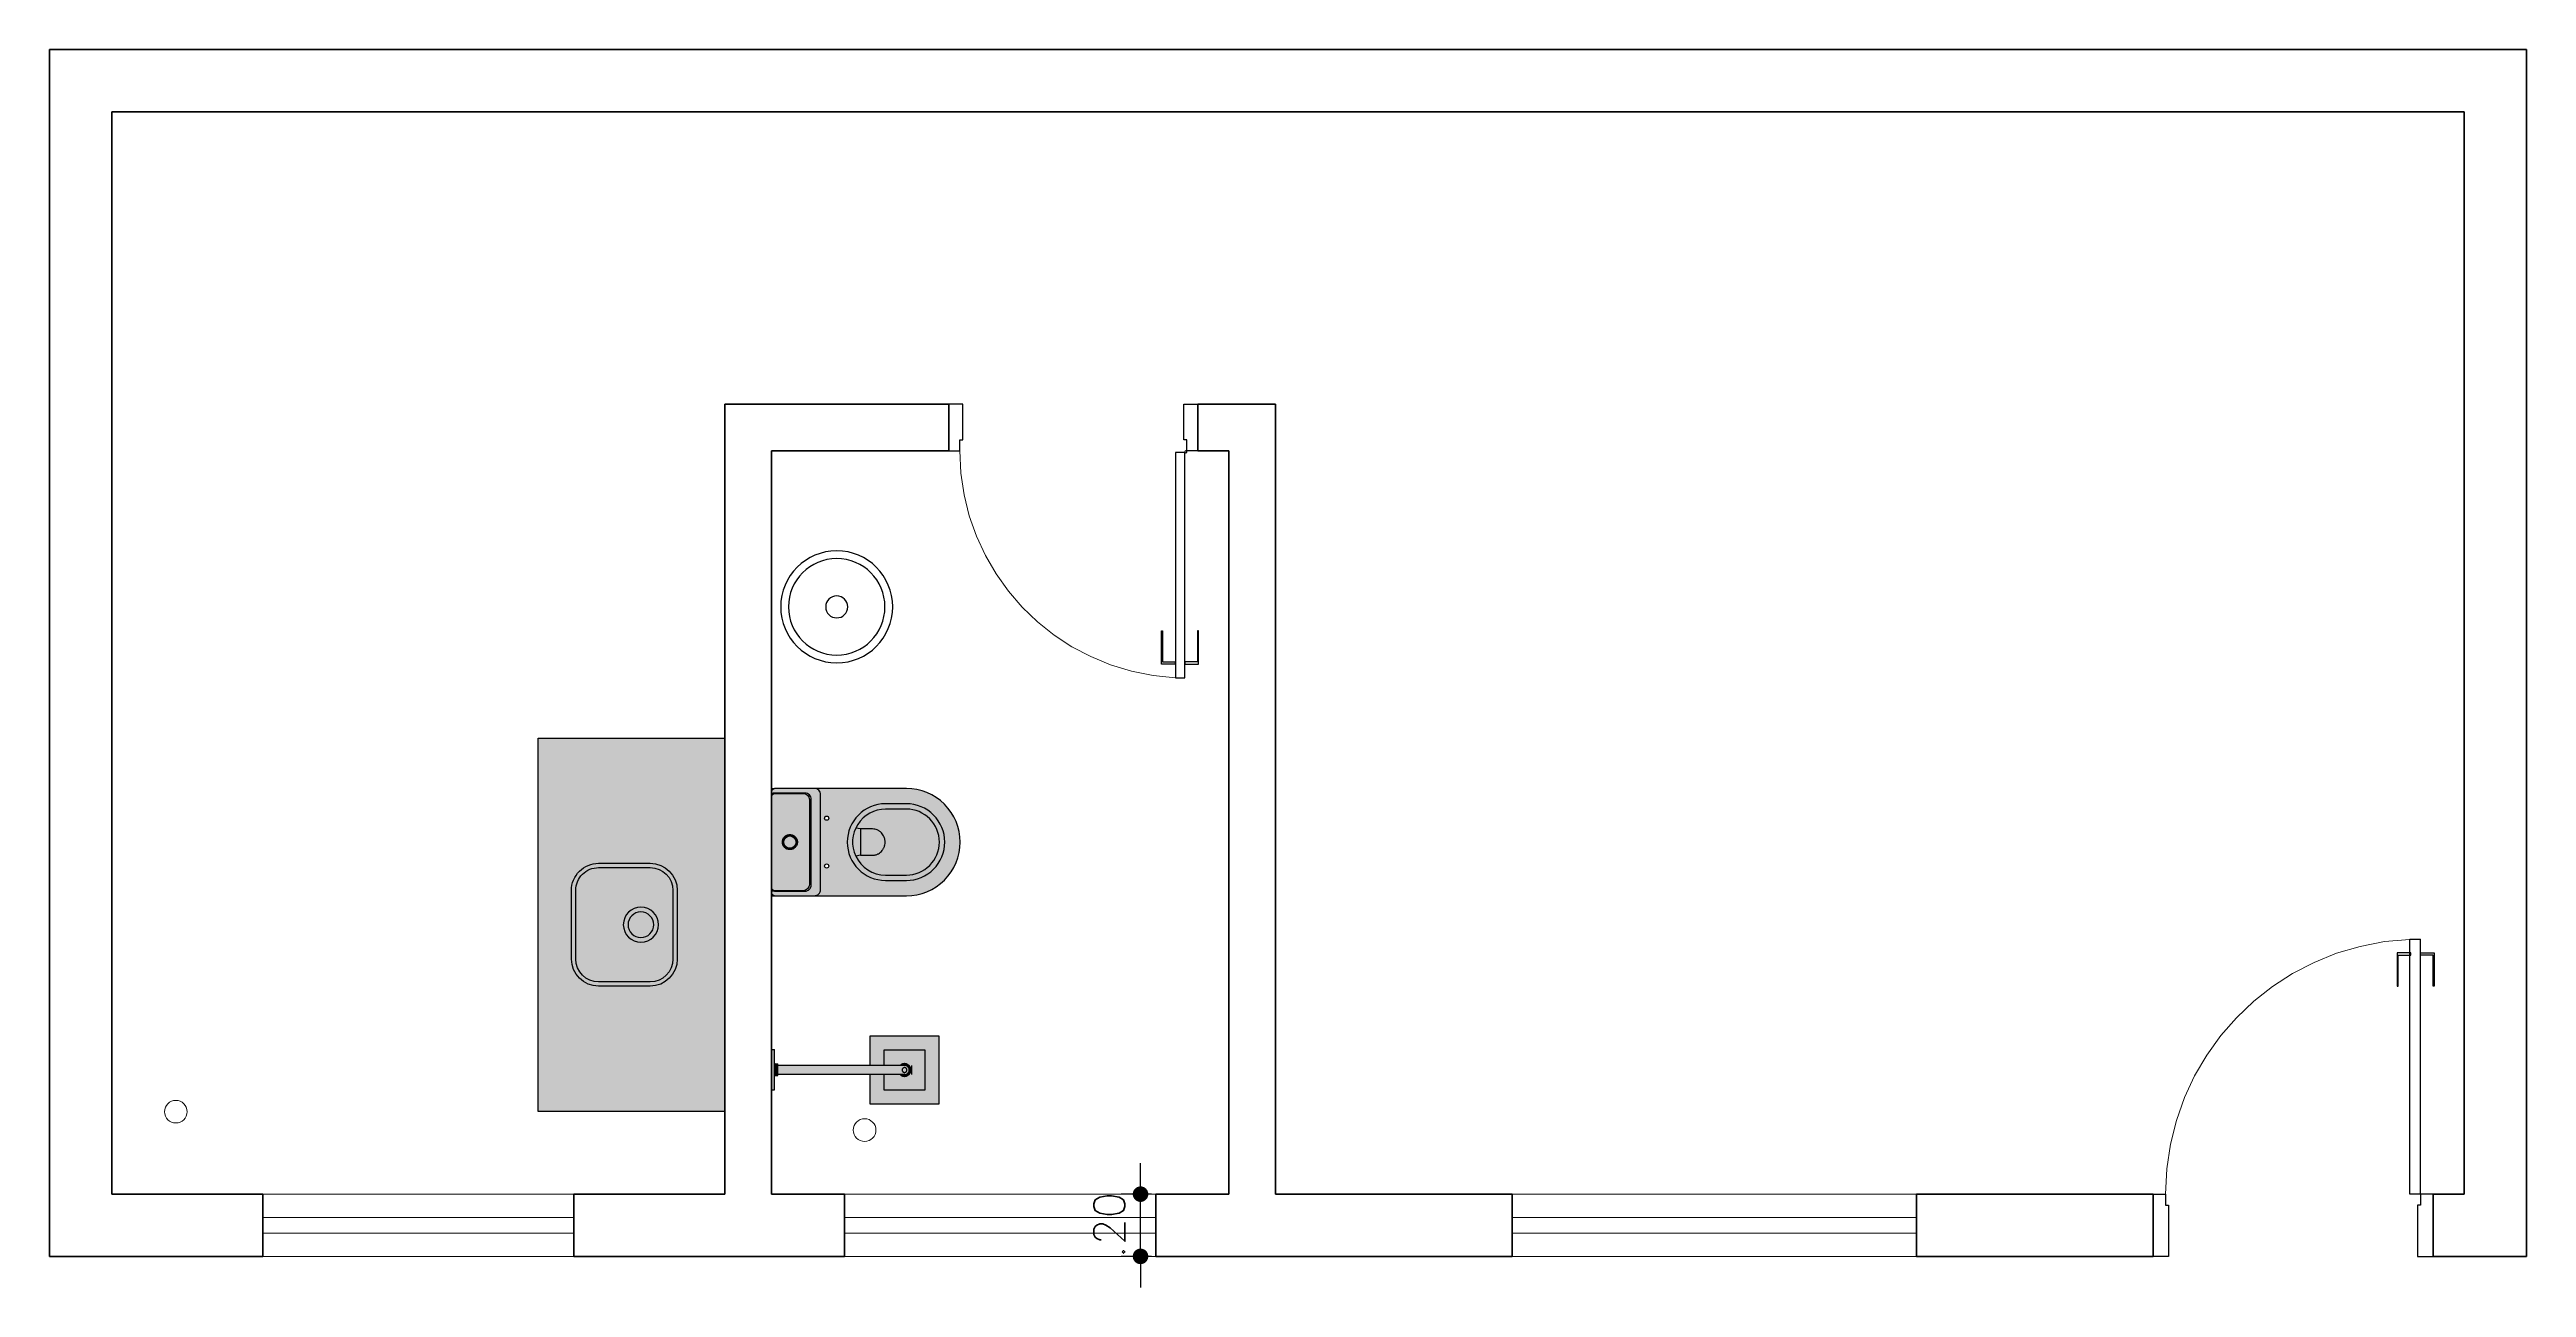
# Model space of a CAD drawing. Header units: millimetres. Extents: x -4763 to 645, y -25 to 217.
# Drawn here: x 48.52 to 56.48, y 81.35 to 85.33 of the extents above; entities that cross this region are included whole.
import ezdxf

# ---------------------------------------------------------------- set-up
doc = ezdxf.new("R2010")
doc.units = ezdxf.units.MM
doc.header["$LTSCALE"] = 0.5
doc.header["$PDMODE"] = 3
for name, pattern in [('CACHE', [0.24, 0.12, -0.12]), ('CONTINU', [0]), ('DASHED', [15, 12, -3]), ('HIDDEN', [0.375, 0.25, -0.125]), ('HIDDEN2', [4.7625, 3.175, -1.5875])]:
    doc.linetypes.add(name, pattern=pattern)
for name, color, linetype, lineweight in [('A-TRACEJADO', 251, 'HIDDEN2', 18), ('AI-Hatch equip coz', 255, 'Continuous', 0), ('AI-Hatch equip san', 255, 'Continuous', 0), ('Alvenaria-alta', 5, 'Continuous', 50), ('Alvenaria-baixa', 3, 'Continuous', 20), ('ARQ cota externa', 1, 'Continuous', 15), ('ARQ Esquadria 2', 2, 'Continuous', 20), ('Linha-projeção', 8, 'HIDDEN', 15), ('TEXTO 01', 1, 'Continuous', 18)]:
    doc.layers.add(name, color=color, linetype=linetype, lineweight=lineweight)
for name, color, linetype in [('AI-Equip coz', 1, 'Continuous'), ('AI-Equip san', 1, 'Continuous'), ('AI-Hatch mob', 254, 'Continuous'), ('DETALHE', 2, 'Continuous'), ('PENA1', 1, 'Continuous'), ('PORTAS', 2, 'Continuous')]:
    doc.layers.add(name, color=color, linetype=linetype)
doc.styles.add('RS50', font='romans.shx', dxfattribs={"height": 0.1})
doc.dimstyles.new('Cota 50', dxfattribs={"dimscale": 0.05, "dimtxt": 0.1, "dimasz": 1, "dimexe": 1.25, "dimexo": 0.625, "dimgap": 1, "dimtad": 1, "dimzin": 4, "dimdsep": 46, "dimtxsty": 'RS50', "dimblk": 'DOT', "dimcen": 0.1, "dimclrd": 256, "dimclre": 256, "dimclrt": 256, "dimadec": 0, "dimazin": 0, "dimtfac": 1, "dimtix": 1, "dimtmove": 0, "dimatfit": 3, "dimldrblk": 'DOT', "dimfxl": 1.25, "dimarcsym": 0})

# ---------------------------------------------------------------- blocks, each defined once
blk = doc.blocks.new('_Dot')
at = {"color": 0, "linetype": 'ByBlock', "lineweight": -2}
blk.add_line((-0.5, 0), (-1, 0), dxfattribs=at)
at = {"color": 0, "linetype": 'ByBlock', "const_width": 0.5}
blk.add_lwpolyline([(-0.25, 0, 1), (0.25, 0, 1)], format="xyb", close=True, dxfattribs=at)
blk = doc.blocks.new('*D276')
at = {"layer": 'ARQ cota externa', "lineweight": -2, "transparency": 16777216}
for p, q in [((52.0275, 81.7011), (52.0275, 81.7511)), ((52.063, 81.6511), (51.965, 81.6511)), ((52.0275, 81.4511), (52.0275, 81.6511)), ((52.063, 81.4511), (51.965, 81.4511)), ((52.0275, 81.4011), (52.0275, 81.3511))]:
    blk.add_line(p, q, dxfattribs=at)
at = {"layer": 'DEFPOINTS', "color": 0, "transparency": 16777216}
for p in [(52.0275, 81.6511), (52.0943, 81.6511), (52.0943, 81.4511)]:
    blk.add_point(p, dxfattribs=at)
at = {"layer": 'ARQ cota externa', "lineweight": -2, "transparency": 16777216, "xscale": 0.05, "yscale": 0.05, "zscale": 0.05}
for p, rotation in [((52.0275, 81.6511), 270), ((52.0275, 81.4511), 90)]:
    blk.add_blockref('_Dot', p, dxfattribs=dict(at, rotation=rotation))
at = {"layer": 'ARQ cota externa', "transparency": 16777216, "insert": (51.9275, 81.5511), "char_height": 0.1, "attachment_point": 5, "rotation": 90, "style": 'RS50'}
blk.add_mtext('.20', dxfattribs=at)
blk = doc.blocks.new('P70')
at = {"layer": 'A-TRACEJADO'}
blk.add_arc((-0.149, -0.0328), 0.7322, 183.0662, 269.9559, dxfattribs=at)
at = {"layer": 'DETALHE', "color": 1}
for points in [[(-0.8365, -0.0415), (-0.8365, 0.0027), (-0.7284, 0.0027), (-0.7284, -0.0006), (-0.8285, -0.0006), (-0.8285, -0.0415)], [(-0.8365, -0.0724), (-0.8365, -0.1166), (-0.7284, -0.1166), (-0.7284, -0.1133), (-0.8285, -0.1133), (-0.8285, -0.0724)]]:
    blk.add_lwpolyline(points, close=True, dxfattribs=at)
at = {"layer": 'DETALHE', "color": 2}
for points in [[(-0.15, 0), (-0.15, -0.035), (-0.115, -0.035), (-0.115, -0.045), (0, -0.045), (0, 0)], [(-0.15, -0.8), (-0.15, -0.765), (-0.115, -0.765), (-0.115, -0.755), (0, -0.755), (0, -0.8)]]:
    blk.add_lwpolyline(points, close=True, dxfattribs=at)
blk.add_lwpolyline([(-0.8802, -0.0719), (-0.8802, -0.0411), (-0.1558, -0.0411), (-0.1558, -0.0719), (-0.8802, -0.0719)], dxfattribs=at)
blk.add_circle((-0.1531, -0.0379), 0.00326, dxfattribs=at)
blk = doc.blocks.new('*U62')
at = {"layer": 'AI-Hatch mob', "true_color": 0xede8c4}
blk.add_hatch(color=254, dxfattribs=at).paths.add_polyline_path([(0, 1.2), (0, 0), (0.6, 0), (0.6, 1.2)])
blk.add_lwpolyline([(0, 1.2), (0, 0), (0.6, 0), (0.6, 1.2)], close=True)
blk = doc.blocks.new('CUBA RETANGULAR TRAMONTINA LINHA PRIME 94020207 PLANTA')
at = {"layer": 'AI-Hatch equip coz'}
h = blk.add_hatch(color=256, dxfattribs=at)
h.dxf.hatch_style = 2
h.paths.add_polyline_path([(0.1103, 0), (-0.1103, 0, 0.414214), (-0.1976, -0.0873), (-0.1976, -0.2527, 0.414214), (-0.1103, -0.34), (0.1103, -0.34, 0.414214), (0.1976, -0.2527), (0.1976, -0.0873, 0.414214)])
h.paths.add_polyline_path([(-0.1103, -0.0138, 0.414214), (-0.1838, -0.0873), (-0.1838, -0.2527, 0.414214), (-0.1103, -0.3262), (0.1103, -0.3262, 0.414214), (0.1838, -0.2527), (0.1838, -0.0873, 0.414214), (0.1103, -0.0138)], flags=16)
h.paths.add_polyline_path([(0.0565, -0.1169, -1), (-0.0565, -0.1169, -1)], flags=0)
h.paths.add_polyline_path([(0.0412, -0.1169, -1), (-0.0412, -0.1169, -1)], flags=0)
for p, q in [((0.1103, 0), (-0.1103, 0)), ((0.1103, -0.0138), (-0.1103, -0.0138)), ((-0.1976, -0.0873), (-0.1976, -0.2527)), ((-0.1838, -0.0873), (-0.1838, -0.2527)), ((0.1838, -0.2527), (0.1838, -0.0873)), ((0.1976, -0.2527), (0.1976, -0.0873)), ((-0.1103, -0.3262), (0.1103, -0.3262)), ((-0.1103, -0.34), (0.1103, -0.34))]:
    blk.add_line(p, q)
for radius in [0.0565, 0.0412]:
    blk.add_circle((0, -0.1169), radius)
for centre, radius, start, end in [((-0.1103, -0.0873), 0.0873, 90, 180), ((0.1103, -0.0873), 0.0873, 0, 90), ((-0.1103, -0.0873), 0.0735, 90, 180), ((0.1103, -0.0873), 0.0735, 0, 90), ((-0.1103, -0.2527), 0.0873, 180, 270), ((-0.1103, -0.2527), 0.0735, 180, 270), ((0.1103, -0.2527), 0.0873, 270, 0), ((0.1103, -0.2527), 0.0735, 270, 0)]:
    blk.add_arc(centre, radius, start, end)
blk = doc.blocks.new('BACIA CX ACOPLADA LINK CP230 - PLANTA')
at = {"layer": 'AI-Hatch equip san'}
h = blk.add_hatch(color=256, dxfattribs=at)
h.paths.add_polyline_path([(-0.1463, 0, 0.414214), (-0.1562, -0.0099), (-0.1562, -0.1021, 0.414214), (-0.1365, -0.1218), (0.1365, -0.1218, 0.414214), (0.1562, -0.1021), (0.1562, -0.0099, 0.414214), (0.1463, 0)], flags=17)
h.paths.add_polyline_path([(0, -0.035, -1), (0, -0.0833, -1)], flags=16)
h.paths.add_polyline_path([(0, -0.0394, -1), (0, -0.0789, -1)], flags=0)
h.paths.add_polyline_path([(-0.1725, -0.0099), (-0.1725, -0.4337, 0.414214), (0, -0.6062, 0.414214), (0.1725, -0.4337), (0.1725, 0), (0.1626, 0), (0.1562, 0), (0.1562, -0.0048, -0.135287), (0.1576, -0.0099), (0.1576, -0.108, -0.414214), (0.1378, -0.1277), (-0.1378, -0.1277, -0.414214), (-0.1576, -0.108), (-0.1576, -0.0099, -0.135287), (-0.1562, -0.0048), (-0.1562, 0), (-0.1626, 0, 0.414214)])
h.paths.add_polyline_path([(-0.0769, -0.1705, -1), (-0.0769, -0.1843, -1)], flags=16)
h.paths.add_polyline_path([(0.1232, -0.3667), (0.1232, -0.4337, -0.414214), (0, -0.5569, -0.414214), (-0.1232, -0.4337), (-0.1232, -0.3667, -1)], flags=16)
h.paths.add_polyline_path([(0.0448, -0.2707, -0.291349), (0.106, -0.3667), (0.106, -0.4337, -0.414214), (0, -0.5397, -0.414214), (-0.106, -0.4337), (-0.106, -0.3667, -0.548768)], flags=0)
h.paths.add_polyline_path([(-0.0422, -0.2859), (0.0422, -0.2859), (0.0422, -0.3273), (0.0415, -0.3329), (0.0398, -0.3386), (0.0376, -0.3432), (0.034, -0.349), (0.0287, -0.3546), (0.0236, -0.3584), (0.0182, -0.3613), (0.0131, -0.3632), (0.0062, -0.3649), (-0.0018, -0.3652), (-0.0083, -0.3645), (-0.0146, -0.3628), (-0.0218, -0.3595), (-0.0284, -0.3549), (-0.033, -0.3502), (-0.0367, -0.3451), (-0.04, -0.3382), (-0.0419, -0.3306), (-0.0422, -0.3248)], flags=0)
h.paths.add_polyline_path([(0.0769, -0.1705, -1), (0.0769, -0.1843, -1)], flags=16)
h.paths.add_polyline_path([(-0.0422, -0.2859), (-0.0422, -0.3248), (-0.042, -0.3286), (-0.0415, -0.3325), (-0.0405, -0.3363), (-0.0391, -0.34), (-0.0374, -0.3435), (-0.0364, -0.3452), (-0.0353, -0.3469), (-0.0342, -0.3485), (-0.0329, -0.3501), (-0.0316, -0.3516), (-0.0302, -0.3531), (-0.0299, -0.3533), (-0.0268, -0.356), (-0.0235, -0.3583), (-0.02, -0.3604), (-0.0162, -0.3621), (-0.0123, -0.3634), (-0.0103, -0.3639), (-0.0083, -0.3644), (-0.0062, -0.3647), (-0.0041, -0.365), (0, -0.3652), (0.0042, -0.365), (0.0083, -0.3644), (0.0123, -0.3634), (0.0143, -0.3628), (0.0162, -0.3621), (0.0181, -0.3613), (0.02, -0.3604), (0.0218, -0.3594), (0.0235, -0.3583), (0.0252, -0.3572), (0.0269, -0.3559), (0.0299, -0.3533), (0.0326, -0.3504), (0.0351, -0.3473), (0.0372, -0.3439), (0.0381, -0.3422), (0.039, -0.3404), (0.0397, -0.3385), (0.0404, -0.3367), (0.0409, -0.3348), (0.0414, -0.3329), (0.0417, -0.331), (0.042, -0.329), (0.0422, -0.3271), (0.0422, -0.3251), (0.0422, -0.3248), (0.0422, -0.2859)], flags=0)
for points in [[(-0.1365, -0.1218, -0.414214), (-0.1562, -0.1021), (-0.1562, -0.0099, -0.414214), (-0.1463, 0), (-0.1477, 0, 0.414214), (-0.1576, -0.0099), (-0.1576, -0.108, 0.414214), (-0.1378, -0.1277), (0.1378, -0.1277, 0.414214), (0.1576, -0.108), (0.1576, -0.0099, 0.414214), (0.1477, 0), (0.1463, 0, -0.414214), (0.1562, -0.0099), (0.1562, -0.1021, -0.414214), (0.1365, -0.1218)], [(-0.1232, -0.3667, -1), (0.1232, -0.3667), (0.1232, -0.4337, -0.414214), (0, -0.5569, -0.414214), (-0.1232, -0.4337)]]:
    blk.add_hatch(color=256, dxfattribs=at).paths.add_polyline_path(points)
h = blk.add_hatch(color=256, dxfattribs=at)
h.paths.add_polyline_path([(0, -0.0833, 1), (0, -0.035, 1)])
h.paths.add_polyline_path([(0, -0.0789, -1), (0, -0.0394, -1)], flags=16)
at = {"ltscale": 0.05}
blk.add_lwpolyline([(-0.1626, 0), (-0.1725, 0), (-0.1725, -0.0099)], dxfattribs=at)
for points in [[(0.1725, -0.0099, 0.414214), (0.1626, 0), (0.1725, 0), (0.1725, -0.4337, -0.414214), (0, -0.6062, -0.414214), (-0.1725, -0.4337), (-0.1725, -0.0099)], [(-0.1463, 0, 0.414214), (-0.1562, -0.0099), (-0.1562, -0.1021, 0.414214), (-0.1365, -0.1218), (0.1365, -0.1218, 0.414214), (0.1562, -0.1021), (0.1562, -0.0099, 0.414214), (0.1463, 0)], [(-0.1626, 0, 0.414214), (-0.1725, -0.0099)], [(0.1725, -0.138, -0.414214), (0.1528, -0.1577), (-0.1528, -0.1577, -0.414214), (-0.1725, -0.138)]]:
    blk.add_lwpolyline(points, format="xyb")
blk.add_lwpolyline([(-0.1626, 0), (0.1626, 0), (0.1562, 0), (0.1562, -0.0049)])
at = {"linetype": 'DASHED', "ltscale": 0.025}
blk.add_lwpolyline([(-0.1562, -0.0049), (-0.1562, 0), (-0.1626, 0)], dxfattribs=at)
at = {"ltscale": 0.497717}
blk.add_lwpolyline([(0.1477, 0, -0.414214), (0.1576, -0.0099), (0.1576, -0.108, -0.414214), (0.1378, -0.1277), (-0.1378, -0.1277, -0.414214), (-0.1576, -0.108), (-0.1576, -0.0099, -0.414214), (-0.1477, 0)], format="xyb", dxfattribs=at)
at = {"linetype": 'DASHED'}
blk.add_lwpolyline([(0, -0.035, 1), (0, -0.0833, 1)], format="xyb", close=True, dxfattribs=at)
for points in [[(0, -0.0394, 1), (0, -0.0789, 1)], [(-0.0769, -0.1705, 1), (-0.0769, -0.1843, 1)], [(0.0769, -0.1705, 1), (0.0769, -0.1843, 1)], [(0.0448, -0.2707, -0.291349), (0.106, -0.3667), (0.106, -0.4337, -0.414214), (0, -0.5397, -0.414214), (-0.106, -0.4337), (-0.106, -0.3667, -0.548768)]]:
    blk.add_lwpolyline(points, format="xyb", close=True)
at = {"ltscale": 0.339985}
blk.add_lwpolyline([(0.1232, -0.3667), (0.1232, -0.4337, -0.414214), (0, -0.5569, -0.414214), (-0.1232, -0.4337), (-0.1232, -0.3667, -1)], format="xyb", close=True, dxfattribs=at)
at = {"ltscale": 0.078146}
blk.add_lwpolyline([(-0.0422, -0.2859), (-0.0448, -0.2707)], dxfattribs=at)
at = {"ltscale": 0.197277}
blk.add_lwpolyline([(0.0422, -0.2859), (0.0422, -0.3248), (0.0422, -0.3251), (0.0422, -0.3271), (0.042, -0.329), (0.0417, -0.331), (0.0414, -0.3329), (0.0409, -0.3348), (0.0404, -0.3367), (0.0397, -0.3385), (0.039, -0.3404), (0.0381, -0.3422), (0.0372, -0.3439), (0.0351, -0.3473), (0.0326, -0.3504), (0.0299, -0.3533), (0.0269, -0.3559), (0.0252, -0.3572), (0.0235, -0.3583), (0.0218, -0.3594), (0.02, -0.3604), (0.0181, -0.3613), (0.0162, -0.3621), (0.0143, -0.3628), (0.0123, -0.3634), (0.0083, -0.3644), (0.0042, -0.365), (0, -0.3652), (-0.0041, -0.365), (-0.0062, -0.3647), (-0.0083, -0.3644), (-0.0103, -0.3639), (-0.0123, -0.3634), (-0.0162, -0.3621), (-0.02, -0.3604), (-0.0235, -0.3583), (-0.0268, -0.356), (-0.0299, -0.3533), (-0.0302, -0.3531), (-0.0316, -0.3516), (-0.0329, -0.3501), (-0.0342, -0.3485), (-0.0353, -0.3469), (-0.0364, -0.3452), (-0.0374, -0.3435), (-0.0391, -0.34), (-0.0405, -0.3363), (-0.0415, -0.3325), (-0.042, -0.3286), (-0.0422, -0.3248), (-0.0422, -0.2859)], dxfattribs=at)
at = {"ltscale": 0.214268}
blk.add_lwpolyline([(-0.0422, -0.2859), (0.0422, -0.2859)], dxfattribs=at)
at = {"ltscale": 0.078144}
blk.add_lwpolyline([(0.0422, -0.2859), (0.0448, -0.2707)], dxfattribs=at)
blk = doc.blocks.new('CHUVEIRO QUADRATTA 1992 C CT PL')
at = {"layer": 'AI-Hatch equip san'}
blk.add_hatch(color=256, dxfattribs=at).paths.add_polyline_path([(0.5378, 0.1109), (0.3176, 0.1109), (0.3176, -0.1093), (0.5378, -0.1093)])
at = {"layer": 'AI-Hatch equip san', "ltscale": 3}
blk.add_hatch(color=256, dxfattribs=at).paths.add_polyline_path([(0.01, -0.0205, -0.414214), (0.0115, -0.019), (0.0115, 0.019, -0.414214), (0.01, 0.0205)])
for p, q in [((0, 0.065), (0.01, 0.065)), ((0, 0.065), (0, -0.065)), ((0.01, 0.065), (0.01, -0.065)), ((0.0115, 0.019), (0.0115, -0.019)), ((0.0115, 0.019), (0.02, 0.019)), ((0.02, 0.019), (0.02, -0.019)), ((0.2698, 0.0158), (0.02, 0.0158)), ((0.4286, 0.0158), (0.2698, 0.0158)), ((0.4497, -0.0142), (0.4497, 0.0158)), ((0, -0.065), (0.01, -0.065)), ((0.0115, -0.019), (0.02, -0.019)), ((0.2698, -0.0142), (0.02, -0.0142)), ((0.4286, -0.0142), (0.2698, -0.0142))]:
    blk.add_line(p, q)
at = {"linetype": 'CONTINU'}
for points in [[(0.3176, -0.0142), (0.3176, -0.1093), (0.5378, -0.1093), (0.5378, 0.1109), (0.3176, 0.1109), (0.3176, 0.0158)], [(0.3626, -0.0142), (0.3626, -0.0642), (0.4928, -0.0642), (0.4928, 0.0659), (0.3626, 0.0659), (0.3626, 0.0158)]]:
    blk.add_lwpolyline(points, dxfattribs=at)
at = {"linetype": 'CACHE', "extrusion": (0, 0, -1)}
for points in [[(-0.4138, -0.0142, -0.188867), (-0.4277, -0.0196, -1), (-0.4277, 0.0212, -0.188867), (-0.4138, 0.0158, -0.188867)], [(-0.4168, -0.0142, -0.158247), (-0.4277, -0.0177, -1), (-0.4277, 0.0193, -0.158247), (-0.4168, 0.0158, -0.158247)], [(-0.4207, -0.0142, -0.108843), (-0.4277, -0.0157, -1), (-0.4277, 0.0173, -0.108843), (-0.4207, 0.0158, -0.108843)], [(-0.4268, -0.0142, -0.015104), (-0.4277, -0.0142, -1), (-0.4277, 0.0158, -0.015104), (-0.4268, 0.0158, -0.015104)]]:
    blk.add_lwpolyline(points, format="xyb", dxfattribs=at)
blk.add_lwpolyline([(-0.4277, 0.0086, -1), (-0.4277, -0.0069, -1)], format="xyb", close=True, dxfattribs=at)
for centre, start, end in [((0.0115, 0.0205), 180, 270), ((0.0115, -0.0205), 90, 180)]:
    blk.add_arc(centre, 0.0015, start, end)
at = {"layer": 'AI-Hatch equip san'}
for points in [[(0, 0.065), (0.01, 0.065), (0, -0.065), (0.01, -0.065)], [(0.0115, 0.019), (0.02, 0.019), (0.0115, -0.019), (0.02, -0.019)], [(0.02, 0.0158), (0.02, -0.0142), (0.3176, 0.0158), (0.3176, -0.0142)]]:
    blk.add_solid(points, dxfattribs=at)
blk = doc.blocks.new('DCUNP02')
for radius in [180, 155, 35.5]:
    blk.add_circle((0, -265), radius)

msp = doc.modelspace()

# ---------------------------------------------------------------- linework, layer by layer
at = {"layer": 'Alvenaria-alta'}
for p, q in [((56.48144, 85.33105), (48.52144, 85.33105)), ((48.52144, 85.33105), (48.52144, 81.45105)), ((56.48144, 81.45105), (56.48144, 85.33105)), ((56.28144, 85.13105), (48.72144, 85.13105)), ((48.72144, 85.13105), (48.72144, 81.65105)), ((56.28144, 81.65105), (56.28144, 85.13105)), ((51.41144, 84.19105), (50.69144, 84.19105)), ((50.69144, 84.19105), (50.69144, 81.65105)), ((51.41144, 84.04105), (51.41144, 84.19105)), ((52.46144, 84.19105), (52.21144, 84.19105)), ((52.21144, 84.04105), (52.21144, 84.19105)), ((52.46144, 84.19105), (52.46144, 81.65105)), ((51.41144, 84.04105), (50.84144, 84.04105)), ((50.84144, 84.04105), (50.84144, 81.65105)), ((52.31144, 84.04105), (52.21144, 84.04105)), ((52.31144, 84.04105), (52.31144, 81.65105)), ((48.72144, 81.65105), (49.20644, 81.65105)), ((49.20644, 81.65105), (49.20644, 81.45105)), ((50.20644, 81.65105), (50.69144, 81.65105)), ((50.20644, 81.65105), (50.20644, 81.45105)), ((50.84144, 81.65105), (51.07644, 81.65105)), ((51.07644, 81.65105), (51.07644, 81.45105)), ((52.07644, 81.65105), (52.31144, 81.65105)), ((52.07644, 81.65105), (52.07644, 81.45105)), ((52.46144, 81.65105), (53.22144, 81.65105)), ((53.22144, 81.65105), (53.22144, 81.45105)), ((54.52144, 81.65105), (55.28144, 81.65105)), ((54.52144, 81.65105), (54.52144, 81.45105)), ((55.28144, 81.65105), (55.28144, 81.45105)), ((56.18144, 81.65105), (56.28144, 81.65105)), ((56.18144, 81.65105), (56.18144, 81.45105)), ((48.52144, 81.45105), (49.20644, 81.45105)), ((50.20644, 81.45105), (51.07644, 81.45105)), ((52.07644, 81.45105), (53.22144, 81.45105)), ((54.52144, 81.45105), (55.28144, 81.45105)), ((56.18144, 81.45105), (56.48144, 81.45105))]:
    msp.add_line(p, q, dxfattribs=at)
at = {"layer": 'ARQ Esquadria 2'}
for p, q in [((49.20644, 81.65105), (50.20644, 81.65105)), ((51.07644, 81.65105), (52.07644, 81.65105)), ((53.22144, 81.65105), (54.52144, 81.65105)), ((49.20644, 81.57605), (50.20644, 81.57605)), ((49.20644, 81.52605), (50.20644, 81.52605)), ((51.07644, 81.57605), (52.07644, 81.57605)), ((51.07644, 81.52605), (52.07644, 81.52605)), ((53.22144, 81.57605), (54.52144, 81.57605)), ((53.22144, 81.52605), (54.52144, 81.52605)), ((49.20644, 81.45105), (50.20644, 81.45105)), ((51.07644, 81.45105), (52.07644, 81.45105)), ((53.22144, 81.45105), (54.52144, 81.45105))]:
    msp.add_line(p, q, dxfattribs=at)
at = {"layer": 'DETALHE', "color": 1}
for points in [[(56.11011, 82.42739), (56.06594, 82.42739), (56.06594, 82.31929), (56.06923, 82.31929), (56.06923, 82.41939), (56.11011, 82.41939)], [(56.14101, 82.42739), (56.18519, 82.42739), (56.18519, 82.31929), (56.18189, 82.31929), (56.18189, 82.41939), (56.14101, 82.41939)]]:
    msp.add_lwpolyline(points, close=True, dxfattribs=at)
at = {"layer": 'Linha-projeção', "linetype": 'HIDDEN2'}
msp.add_arc((56.14144, 81.65105), 0.82, 92.444068, 180, dxfattribs=at)
at = {"layer": 'PORTAS'}
for p, q in [((56.10644, 81.65105), (56.10644, 82.47105)), ((56.10644, 82.47105), (56.14144, 82.47105)), ((56.14144, 81.65105), (56.14144, 82.47105)), ((55.28144, 81.65105), (55.32144, 81.65105)), ((55.32144, 81.65105), (55.32144, 81.61605)), ((55.32144, 81.61605), (55.33144, 81.61605)), ((55.33144, 81.61605), (55.33144, 81.45105)), ((56.18144, 81.65105), (56.10644, 81.65105)), ((56.14144, 81.61605), (56.13144, 81.61605)), ((56.13144, 81.61605), (56.13144, 81.45105)), ((56.18144, 81.65105), (56.14144, 81.65105)), ((56.14144, 81.65105), (56.14144, 81.61605)), ((55.33144, 81.45105), (55.28144, 81.45105)), ((56.13144, 81.45105), (56.18144, 81.45105))]:
    msp.add_line(p, q, dxfattribs=at)
at = {"layer": 'TEXTO 01'}
for centre, radius in [((48.92718, 81.91623), 0.03637), ((51.14086, 81.85719), 0.03634)]:
    msp.add_circle(centre, radius, dxfattribs=at)

# ---------------------------------------------------------------- block references
at = {"xscale": -1}
msp.add_blockref('*U62', (50.69144, 81.91726), dxfattribs=at)
at = {"layer": 'AI-Equip coz', "xscale": -1, "rotation": 270}
msp.add_blockref('CUBA RETANGULAR TRAMONTINA LINHA PRIME 94020207 PLANTA', (50.53875, 82.51726), dxfattribs=at)
at = {"layer": 'AI-Equip san', "xscale": -1}
for name, p, rotation in [('BACIA CX ACOPLADA LINK CP230 - PLANTA', (50.84144, 82.78293), 90), ('CHUVEIRO QUADRATTA 1992 C CT PL', (50.84144, 82.05105), 180)]:
    msp.add_blockref(name, p, dxfattribs=dict(at, rotation=rotation))
at = {"layer": 'Alvenaria-baixa', "xscale": -1, "rotation": 270}
msp.add_blockref('P70', (52.21144, 84.19105), dxfattribs=at)
at = {"layer": 'PENA1', "xscale": -0.001, "yscale": 0.001, "zscale": 0.001, "rotation": 270}
msp.add_blockref('DCUNP02', (51.31616, 83.53926), dxfattribs=at)

# ---------------------------------------------------------------- dimensions: what is measured, and where the dimension line sits
at = {"layer": 'ARQ cota externa'}
dim = msp.add_linear_dim(base=(52.02752, 81.65105), p1=(52.0943, 81.45105), p2=(52.0943, 81.65105), angle=90, dimstyle='Cota 50', dxfattribs=at)
dim.commit()
dim.dimension.update_dxf_attribs({"geometry": '*D276', "text_midpoint": (51.92752, 81.55105)})

doc.saveas('drawing.dxf')
